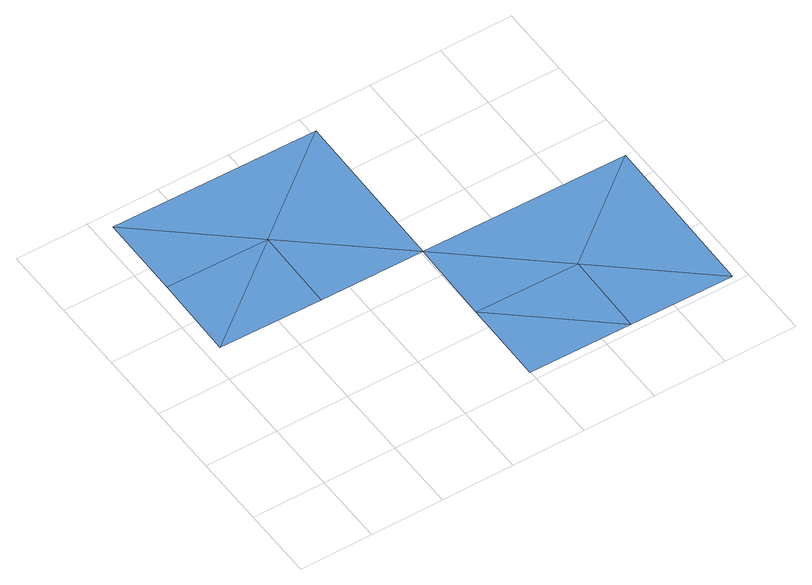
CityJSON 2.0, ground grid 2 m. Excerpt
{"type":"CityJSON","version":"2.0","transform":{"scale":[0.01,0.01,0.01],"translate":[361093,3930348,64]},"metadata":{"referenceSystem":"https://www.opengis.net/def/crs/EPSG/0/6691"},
"CityObjects":{
"waterbody1":{"type":"WaterBody","attributes":{"name":"9","class":"1140","function":"1","WaterBodyRiverFloodingRiskAttribute.description":"5","WaterBodyRiverFloodingRiskAttribute.rankOrg":"1","WaterBodyRiverFloodingRiskAttribute.adminType":"2","WaterBodyRiverFloodingRiskAttribute.scale":"L1"},"geometry":[{"type":"MultiSurface","lod":"1","boundaries":[[[0,1,2]],[[3,4,2]],[[4,5,2]],[[0,2,5]],[[6,2,1]],[[6,3,2]]]}]},
"waterbody2":{"type":"WaterBody","attributes":{"name":"9","class":"1140","function":"1","WaterBodyRiverFloodingRiskAttribute.description":"5","WaterBodyRiverFloodingRiskAttribute.rankOrg":"1","WaterBodyRiverFloodingRiskAttribute.adminType":"2","WaterBodyRiverFloodingRiskAttribute.scale":"L1"},"geometry":[{"type":"MultiSurface","lod":"1","boundaries":[[[7,8,1]],[[7,9,8]],[[7,10,9]],[[9,11,8]],[[12,8,11]],[[12,1,8]]]}]}
},
"vertices":[
[322,492,50],[606,488,50],[326,723,50],[46,959,50],[43,728,50],[39,497,50],[613,950,50],
[602,257,50],[886,252,50],[882,21,50],[599,26,50],[1166,17,50],[1173,479,50]
]}
